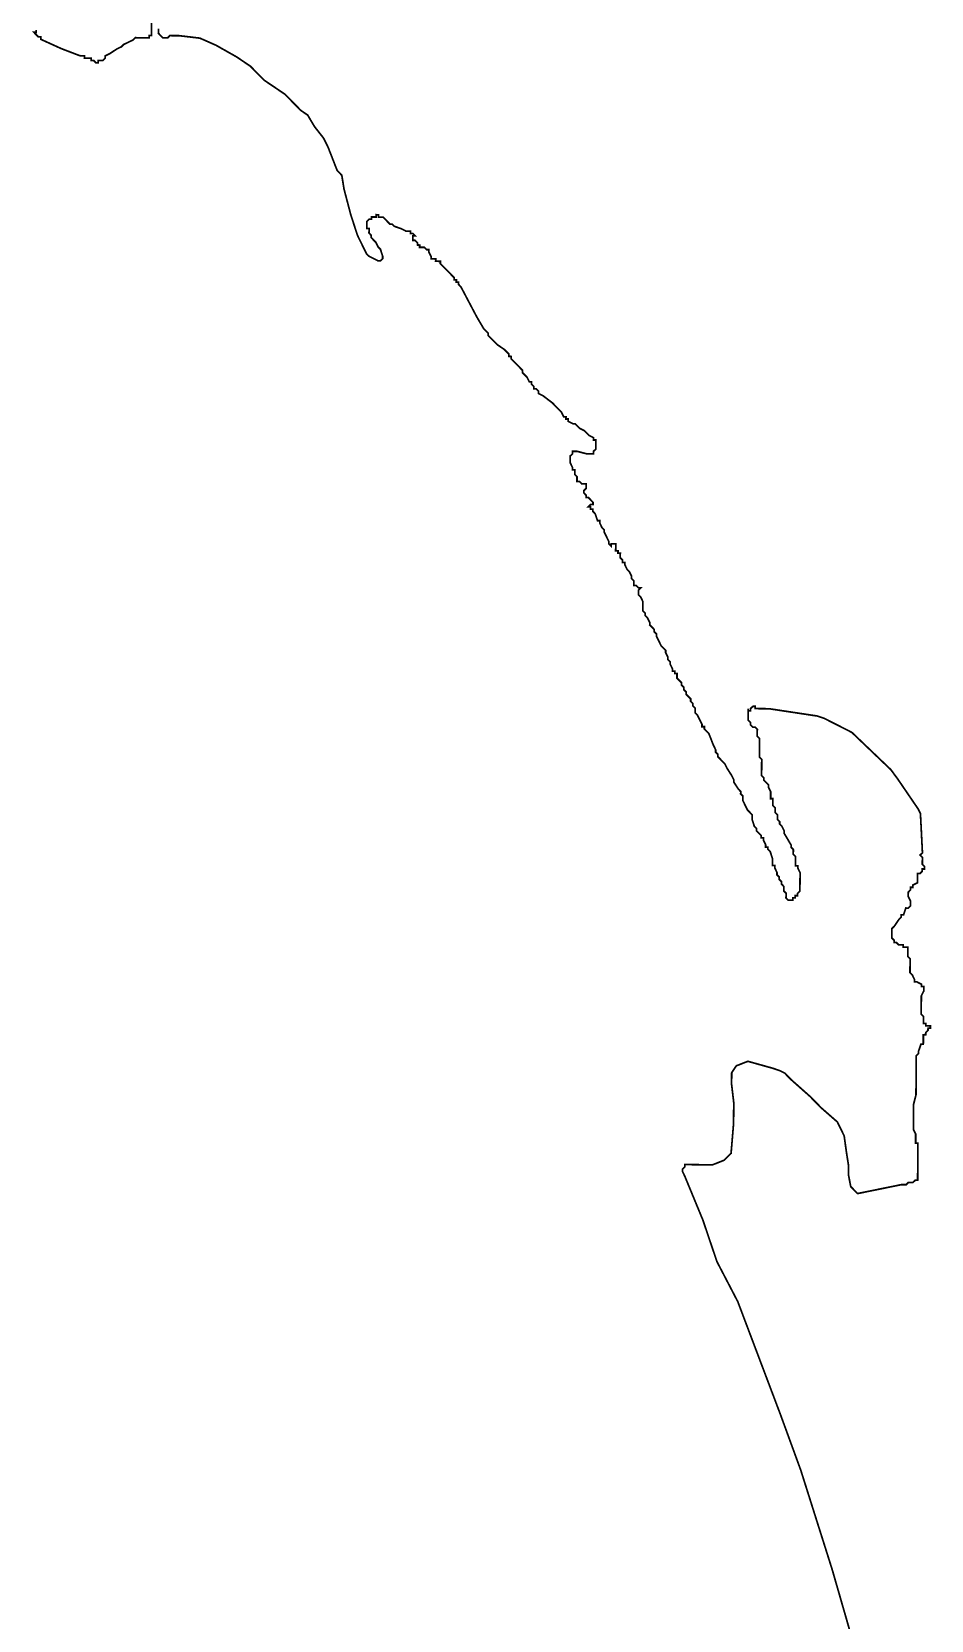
# Model space of a CAD drawing. Header units: metres. Extents: x 290190 to 339802, y 1811045 to 1991312.
# Drawn here: x 305783 to 307356, y 1935133 to 1937912 of the extents above; entities that cross this region are included whole.
import ezdxf

# ---------------------------------------------------------------- set-up
doc = ezdxf.new("R2010")
doc.units = ezdxf.units.M
doc.header["$MEASUREMENT"] = 0
doc.layers.add('HAZARDS LINE', color=1, linetype='Continuous')

msp = doc.modelspace()

# ---------------------------------------------------------------- linework, layer by layer
at = {"layer": 'HAZARDS LINE', "lineweight": 18}
for points in [[(305993.1, 1937970.1, 3.02, 3.02, 0), (305992.6, 1937905.5, 3.02, 3.02, 0), (305988.6, 1937905.6, 3.02, 3.02, 0), (305988.5, 1937901.5, 3.02, 3.02, 0), (305964.3, 1937901.7, 3.02, 3.02, 0), (305960.3, 1937897.7, 3.02, 3.02, 0), (305952.2, 1937893.7, 3.02, 3.02, 0), (305944.1, 1937889.8, 3.02, 3.02, 0), (305940, 1937885.8, 3.02, 3.02, 0), (305931.9, 1937881.8, 3.02, 3.02, 0), (305919.8, 1937873.8, 3.02, 3.02, 0), (305911.7, 1937869.8, 3.02, 3.02, 0), (305911.6, 1937865.8, 3.02, 3.02, 0), (305907.6, 1937861.8, 3.02, 3.02, 0), (305899.5, 1937861.9, 3.02, 3.02, 0), (305899.5, 1937857.8, 3.02, 3.02, 0), (305895.5, 1937857.9, 3.02, 3.02, 0), (305891.4, 1937861.9, 3.02, 3.02, 0), (305887.4, 1937862, 3.02, 3.02, 0), (305887.4, 1937866, 3.02, 3.02, 0), (305875.3, 1937866.1, 3.02, 3.02, 0), (305875.4, 1937870.1, 3.02, 3.02, 0), (305867.3, 1937870.2, 3.02, 3.02, 0), (305835.1, 1937882.5, 3.02, 3.02, 0), (305799, 1937898.9, 3.02, 3.02, 0), (305799, 1937903, 3.02, 3.02, 0), (305795, 1937903, 3.02, 3.02, 0), (305791, 1937907, 3.02, 3.02, 0), (305787, 1937911.1, 3.02, 3.02, 0), (305791, 1937911.1, 3.02, 3.02, 0), (305791, 1937915.1, 3.02, 3.02, 0)], [(307226.1, 1935072.2, 3.02, 3.02, 0), (307183.1, 1935221.6, 3.02, 3.02, 0), (307128.2, 1935395.3, 3.02, 3.02, 0), (307092.8, 1935492.3, 3.02, 3.02, 0), (307018, 1935690.3, 3.02, 3.02, 0), (306981.6, 1935760.2, 3.02, 3.02, 0), (306957, 1935833, 3.02, 3.02, 0), (306925.3, 1935909.8, 3.02, 3.02, 0), (306921.4, 1935917.9, 3.02, 3.02, 0), (306921.4, 1935922, 3.02, 3.02, 0), (306925.4, 1935926, 3.02, 3.02, 0), (306925.5, 1935930, 3.02, 3.02, 0), (306973.9, 1935929.6, 3.02, 3.02, 0), (306994.1, 1935937.6, 3.02, 3.02, 0), (307006.3, 1935949.6, 3.02, 3.02, 0), (307010.7, 1936002, 3.02, 3.02, 0), (307011, 1936038.3, 3.02, 3.02, 0), (307007.2, 1936070.6, 3.02, 3.02, 0), (307007.4, 1936090.7, 3.02, 3.02, 0), (307015.5, 1936102.8, 3.02, 3.02, 0), (307035.7, 1936110.7, 3.02, 3.02, 0), (307080, 1936098.3, 3.02, 3.02, 0), (307092.1, 1936094.1, 3.02, 3.02, 0), (307100.1, 1936090, 3.02, 3.02, 0), (307112.1, 1936077.9, 3.02, 3.02, 0), (307144.2, 1936049.4, 3.02, 3.02, 0), (307164.2, 1936029.1, 3.02, 3.02, 0), (307192.2, 1936004.6, 3.02, 3.02, 0), (307204.1, 1935980.3, 3.02, 3.02, 0), (307208, 1935952.1, 3.02, 3.02, 0), (307211.8, 1935927.9, 3.02, 3.02, 0), (307211.7, 1935911.7, 3.02, 3.02, 0), (307215.6, 1935891.5, 3.02, 3.02, 0), (307227.6, 1935879.3, 3.02, 3.02, 0), (307304.3, 1935894.9, 3.02, 3.02, 0), (307312.4, 1935894.8, 3.02, 3.02, 0), (307316.5, 1935898.8, 3.02, 3.02, 0), (307324.5, 1935898.8, 3.02, 3.02, 0), (307328.6, 1935902.8, 3.02, 3.02, 0), (307332.6, 1935902.7, 3.02, 3.02, 0), (307333.1, 1935967.3, 3.02, 3.02, 0), (307329.1, 1935967.3, 3.02, 3.02, 0), (307329.2, 1935983.4, 3.02, 3.02, 0), (307325.2, 1935991.5, 3.02, 3.02, 0), (307325.6, 1936035.9, 3.02, 3.02, 0), (307329.7, 1936052, 3.02, 3.02, 0), (307330.2, 1936120.6, 3.02, 3.02, 0), (307334.3, 1936124.6, 3.02, 3.02, 0), (307334.3, 1936128.6, 3.02, 3.02, 0), (307338.4, 1936140.7, 3.02, 3.02, 0), (307342.5, 1936140.7, 3.02, 3.02, 0), (307342.6, 1936156.8, 3.02, 3.02, 0), (307346.6, 1936156.8, 3.02, 3.02, 0), (307346.7, 1936160.8, 3.02, 3.02, 0), (307350.7, 1936164.8, 3.02, 3.02, 0), (307350.8, 1936168.8, 3.02, 3.02, 0), (307354.8, 1936168.8, 3.02, 3.02, 0), (307354.8, 1936172.8, 3.02, 3.02, 0), (307346.8, 1936172.9, 3.02, 3.02, 0), (307346.8, 1936176.9, 3.02, 3.02, 0), (307342.8, 1936177, 3.02, 3.02, 0), (307342.8, 1936189.1, 3.02, 3.02, 0), (307338.8, 1936193.1, 3.02, 3.02, 0), (307339.1, 1936225.4, 3.02, 3.02, 0), (307343.2, 1936233.4, 3.02, 3.02, 0), (307343.2, 1936241.5, 3.02, 3.02, 0), (307339.2, 1936241.5, 3.02, 3.02, 0), (307339.2, 1936245.6, 3.02, 3.02, 0), (307331.2, 1936249.7, 3.02, 3.02, 0), (307327.2, 1936249.7, 3.02, 3.02, 0), (307327.2, 1936253.7, 3.02, 3.02, 0), (307323.2, 1936261.8, 3.02, 3.02, 0), (307319.2, 1936265.9, 3.02, 3.02, 0), (307319.4, 1936290.1, 3.02, 3.02, 0), (307315.4, 1936294.1, 3.02, 3.02, 0), (307315.5, 1936310.3, 3.02, 3.02, 0), (307307.5, 1936310.3, 3.02, 3.02, 0), (307307.5, 1936314.4, 3.02, 3.02, 0), (307299.4, 1936314.4, 3.02, 3.02, 0), (307295.4, 1936318.5, 3.02, 3.02, 0), (307291.4, 1936318.5, 3.02, 3.02, 0), (307291.4, 1936322.6, 3.02, 3.02, 0), (307287.4, 1936326.6, 3.02, 3.02, 0), (307287.5, 1936342.8, 3.02, 3.02, 0), (307291.6, 1936346.8, 3.02, 3.02, 0), (307299.8, 1936358.8, 3.02, 3.02, 0), (307303.8, 1936362.8, 3.02, 3.02, 0), (307303.9, 1936366.8, 3.02, 3.02, 0), (307307.9, 1936366.8, 3.02, 3.02, 0), (307312, 1936378.9, 3.02, 3.02, 0), (307316, 1936378.8, 3.02, 3.02, 0), (307320.1, 1936382.8, 3.02, 3.02, 0), (307320.2, 1936390.9, 3.02, 3.02, 0), (307316.2, 1936399, 3.02, 3.02, 0), (307316.3, 1936407.1, 3.02, 3.02, 0), (307320.3, 1936411.1, 3.02, 3.02, 0), (307320.4, 1936415.1, 3.02, 3.02, 0), (307324.4, 1936415.1, 3.02, 3.02, 0), (307324.4, 1936419.1, 3.02, 3.02, 0), (307332.5, 1936423.1, 3.02, 3.02, 0), (307332.6, 1936439.2, 3.02, 3.02, 0), (307336.7, 1936439.2, 3.02, 3.02, 0), (307340.7, 1936443.2, 3.02, 3.02, 0), (307340.8, 1936447.2, 3.02, 3.02, 0), (307344.8, 1936447.2, 3.02, 3.02, 0), (307344.8, 1936451.2, 3.02, 3.02, 0), (307340.8, 1936455.3, 3.02, 3.02, 0), (307340.9, 1936467.4, 3.02, 3.02, 0), (307336.9, 1936471.5, 3.02, 3.02, 0), (307341, 1936475.5, 3.02, 3.02, 0), (307337.5, 1936544.1, 3.02, 3.02, 0), (307333.5, 1936552.2, 3.02, 3.02, 0), (307297.6, 1936604.9, 3.02, 3.02, 0), (307285.6, 1936621.1, 3.02, 3.02, 0), (307217.5, 1936686.2, 3.02, 3.02, 0), (307169.3, 1936710.7, 3.02, 3.02, 0), (307157.3, 1936714.8, 3.02, 3.02, 0), (307072.7, 1936727.6, 3.02, 3.02, 0), (307048.5, 1936727.8, 3.02, 3.02, 0), (307048.5, 1936731.8, 3.02, 3.02, 0), (307044.5, 1936731.8, 3.02, 3.02, 0), (307040.4, 1936727.8, 3.02, 3.02, 0), (307040.4, 1936723.8, 3.02, 3.02, 0), (307036.3, 1936723.8, 3.02, 3.02, 0), (307036.4, 1936727.9, 3.02, 3.02, 0), (307036.3, 1936723.8, 3.02, 3.02, 0), (307036.2, 1936707.7, 3.02, 3.02, 0), (307040.2, 1936703.6, 3.02, 3.02, 0), (307040.2, 1936699.6, 3.02, 3.02, 0), (307044.2, 1936695.5, 3.02, 3.02, 0), (307048.2, 1936695.5, 3.02, 3.02, 0), (307052.2, 1936691.4, 3.02, 3.02, 0), (307052.1, 1936679.3, 3.02, 3.02, 0), (307056.1, 1936675.3, 3.02, 3.02, 0), (307055.9, 1936643, 3.02, 3.02, 0), (307059.9, 1936638.9, 3.02, 3.02, 0), (307059.7, 1936610.7, 3.02, 3.02, 0), (307063.7, 1936606.6, 3.02, 3.02, 0), (307063.6, 1936602.6, 3.02, 3.02, 0), (307067.6, 1936598.5, 3.02, 3.02, 0), (307071.7, 1936594.5, 3.02, 3.02, 0), (307071.6, 1936590.4, 3.02, 3.02, 0), (307075.6, 1936582.3, 3.02, 3.02, 0), (307075.5, 1936570.2, 3.02, 3.02, 0), (307079.5, 1936570.2, 3.02, 3.02, 0), (307079.4, 1936558.1, 3.02, 3.02, 0), (307083.4, 1936554.1, 3.02, 3.02, 0), (307083.4, 1936546, 3.02, 3.02, 0), (307087.4, 1936541.9, 3.02, 3.02, 0), (307087.3, 1936533.9, 3.02, 3.02, 0), (307091.3, 1936529.8, 3.02, 3.02, 0), (307091.3, 1936525.8, 3.02, 3.02, 0), (307095.3, 1936521.7, 3.02, 3.02, 0), (307099.3, 1936513.6, 3.02, 3.02, 0), (307099.2, 1936509.6, 3.02, 3.02, 0), (307111.2, 1936489.3, 3.02, 3.02, 0), (307111.2, 1936485.3, 3.02, 3.02, 0), (307115.2, 1936481.2, 3.02, 3.02, 0), (307115.1, 1936473.1, 3.02, 3.02, 0), (307119.1, 1936469.1, 3.02, 3.02, 0), (307119, 1936452.9, 3.02, 3.02, 0), (307123, 1936452.9, 3.02, 3.02, 0), (307123, 1936448.9, 3.02, 3.02, 0), (307127, 1936440.8, 3.02, 3.02, 0), (307126.7, 1936408.5, 3.02, 3.02, 0), (307122.6, 1936404.5, 3.02, 3.02, 0), (307122.6, 1936400.5, 3.02, 3.02, 0), (307118.6, 1936400.5, 3.02, 3.02, 0), (307118.6, 1936396.5, 3.02, 3.02, 0), (307114.5, 1936396.5, 3.02, 3.02, 0), (307114.5, 1936392.5, 3.02, 3.02, 0), (307106.4, 1936392.5, 3.02, 3.02, 0), (307102.4, 1936396.6, 3.02, 3.02, 0), (307102.5, 1936404.7, 3.02, 3.02, 0), (307098.5, 1936408.7, 3.02, 3.02, 0), (307098.5, 1936416.8, 3.02, 3.02, 0), (307094.5, 1936420.9, 3.02, 3.02, 0), (307094.6, 1936424.9, 3.02, 3.02, 0), (307090.6, 1936429, 3.02, 3.02, 0), (307090.6, 1936433, 3.02, 3.02, 0), (307086.6, 1936437, 3.02, 3.02, 0), (307086.6, 1936441.1, 3.02, 3.02, 0), (307082.7, 1936449.2, 3.02, 3.02, 0), (307082.7, 1936453.2, 3.02, 3.02, 0), (307078.7, 1936453.2, 3.02, 3.02, 0), (307078.7, 1936465.3, 3.02, 3.02, 0), (307074.8, 1936477.5, 3.02, 3.02, 0), (307070.8, 1936481.5, 3.02, 3.02, 0), (307070.8, 1936485.6, 3.02, 3.02, 0), (307066.8, 1936485.6, 3.02, 3.02, 0), (307066.8, 1936489.6, 3.02, 3.02, 0), (307062.9, 1936497.7, 3.02, 3.02, 0), (307062.9, 1936501.8, 3.02, 3.02, 0), (307058.9, 1936501.8, 3.02, 3.02, 0), (307058.9, 1936505.8, 3.02, 3.02, 0), (307050.9, 1936514, 3.02, 3.02, 0), (307050.9, 1936518, 3.02, 3.02, 0), (307046.9, 1936522.1, 3.02, 3.02, 0), (307043, 1936534.2, 3.02, 3.02, 0), (307043, 1936542.3, 3.02, 3.02, 0), (307035, 1936550.4, 3.02, 3.02, 0), (307027.1, 1936566.6, 3.02, 3.02, 0), (307027.1, 1936574.6, 3.02, 3.02, 0), (307023.1, 1936578.7, 3.02, 3.02, 0), (307023.2, 1936582.7, 3.02, 3.02, 0), (307019.2, 1936586.8, 3.02, 3.02, 0), (307011.2, 1936599, 3.02, 3.02, 0), (307011.2, 1936603, 3.02, 3.02, 0), (307007.2, 1936611.1, 3.02, 3.02, 0), (306999.3, 1936623.3, 3.02, 3.02, 0), (306995.3, 1936631.4, 3.02, 3.02, 0), (306991.3, 1936635.4, 3.02, 3.02, 0), (306987.3, 1936639.5, 3.02, 3.02, 0), (306983.3, 1936643.6, 3.02, 3.02, 0), (306983.3, 1936647.6, 3.02, 3.02, 0), (306979.3, 1936651.6, 3.02, 3.02, 0), (306979.4, 1936655.7, 3.02, 3.02, 0), (306975.4, 1936663.8, 3.02, 3.02, 0), (306967.5, 1936684, 3.02, 3.02, 0), (306959.5, 1936692.1, 3.02, 3.02, 0), (306959.5, 1936696.2, 3.02, 3.02, 0), (306955.5, 1936696.2, 3.02, 3.02, 0), (306955.5, 1936700.2, 3.02, 3.02, 0), (306947.5, 1936716.4, 3.02, 3.02, 0), (306943.5, 1936720.5, 3.02, 3.02, 0), (306943.6, 1936728.6, 3.02, 3.02, 0), (306939.6, 1936732.6, 3.02, 3.02, 0), (306939.6, 1936736.7, 3.02, 3.02, 0), (306935.6, 1936740.7, 3.02, 3.02, 0), (306935.7, 1936744.8, 3.02, 3.02, 0), (306931.7, 1936748.8, 3.02, 3.02, 0), (306927.7, 1936752.9, 3.02, 3.02, 0), (306927.7, 1936756.9, 3.02, 3.02, 0), (306923.7, 1936761, 3.02, 3.02, 0), (306923.7, 1936765, 3.02, 3.02, 0), (306919.7, 1936769.1, 3.02, 3.02, 0), (306919.7, 1936773.1, 3.02, 3.02, 0), (306915.7, 1936777.2, 3.02, 3.02, 0), (306911.7, 1936781.2, 3.02, 3.02, 0), (306911.8, 1936789.3, 3.02, 3.02, 0), (306907.8, 1936789.3, 3.02, 3.02, 0), (306907.8, 1936793.4, 3.02, 3.02, 0), (306903.8, 1936793.4, 3.02, 3.02, 0), (306903.8, 1936797.4, 3.02, 3.02, 0), (306899.8, 1936805.5, 3.02, 3.02, 0), (306899.9, 1936809.6, 3.02, 3.02, 0), (306895.8, 1936813.6, 3.02, 3.02, 0), (306895.9, 1936817.7, 3.02, 3.02, 0), (306891.9, 1936825.8, 3.02, 3.02, 0), (306891.9, 1936829.8, 3.02, 3.02, 0), (306883.9, 1936837.9, 3.02, 3.02, 0), (306880, 1936846, 3.02, 3.02, 0), (306876, 1936854.1, 3.02, 3.02, 0), (306876, 1936858.2, 3.02, 3.02, 0), (306872, 1936862.2, 3.02, 3.02, 0), (306872, 1936866.2, 3.02, 3.02, 0), (306868, 1936870.3, 3.02, 3.02, 0), (306864, 1936874.4, 3.02, 3.02, 0), (306864.1, 1936878.4, 3.02, 3.02, 0), (306860.1, 1936886.5, 3.02, 3.02, 0), (306856.1, 1936890.6, 3.02, 3.02, 0), (306856.1, 1936894.6, 3.02, 3.02, 0), (306852.1, 1936898.7, 3.02, 3.02, 0), (306852.2, 1936914.8, 3.02, 3.02, 0), (306848.3, 1936922.9, 3.02, 3.02, 0), (306844.3, 1936927, 3.02, 3.02, 0), (306844.3, 1936935, 3.02, 3.02, 0), (306848.4, 1936939, 3.02, 3.02, 0), (306844.4, 1936939.1, 3.02, 3.02, 0), (306840.4, 1936943.1, 3.02, 3.02, 0), (306836.3, 1936943.2, 3.02, 3.02, 0), (306836.4, 1936951.2, 3.02, 3.02, 0), (306832.4, 1936955.3, 3.02, 3.02, 0), (306832.4, 1936959.3, 3.02, 3.02, 0), (306828.4, 1936967.4, 3.02, 3.02, 0), (306824.4, 1936971.5, 3.02, 3.02, 0), (306820.5, 1936979.6, 3.02, 3.02, 0), (306820.5, 1936983.6, 3.02, 3.02, 0), (306816.5, 1936983.6, 3.02, 3.02, 0), (306816.5, 1936987.7, 3.02, 3.02, 0), (306812.5, 1936991.7, 3.02, 3.02, 0), (306812.6, 1936999.8, 3.02, 3.02, 0), (306808.5, 1936999.8, 3.02, 3.02, 0), (306808.6, 1937003.9, 3.02, 3.02, 0), (306804.5, 1937003.9, 3.02, 3.02, 0), (306804.6, 1937016, 3.02, 3.02, 0), (306796.5, 1937016.1, 3.02, 3.02, 0), (306796.5, 1937012, 3.02, 3.02, 0), (306792.5, 1937016.1, 3.02, 3.02, 0), (306792.5, 1937020.1, 3.02, 3.02, 0), (306788.6, 1937028.2, 3.02, 3.02, 0), (306784.6, 1937036.3, 3.02, 3.02, 0), (306784.6, 1937040.4, 3.02, 3.02, 0), (306780.6, 1937044.4, 3.02, 3.02, 0), (306776.7, 1937052.5, 3.02, 3.02, 0), (306776.7, 1937056.6, 3.02, 3.02, 0), (306772.7, 1937056.6, 3.02, 3.02, 0), (306768.7, 1937068.7, 3.02, 3.02, 0), (306764.7, 1937072.8, 3.02, 3.02, 0), (306764.7, 1937076.8, 3.02, 3.02, 0), (306760.7, 1937076.8, 3.02, 3.02, 0), (306760.7, 1937080.9, 3.02, 3.02, 0), (306756.7, 1937080.9, 3.02, 3.02, 0), (306760.8, 1937084.9, 3.02, 3.02, 0), (306764.8, 1937084.9, 3.02, 3.02, 0), (306764.8, 1937088.9, 3.02, 3.02, 0), (306756.8, 1937097, 3.02, 3.02, 0), (306752.8, 1937097.1, 3.02, 3.02, 0), (306752.8, 1937101.1, 3.02, 3.02, 0), (306748.8, 1937105.2, 3.02, 3.02, 0), (306748.9, 1937109.2, 3.02, 3.02, 0), (306752.9, 1937113.2, 3.02, 3.02, 0), (306753, 1937121.3, 3.02, 3.02, 0), (306744.9, 1937121.3, 3.02, 3.02, 0), (306740.9, 1937125.4, 3.02, 3.02, 0), (306736.9, 1937125.4, 3.02, 3.02, 0), (306736.9, 1937133.5, 3.02, 3.02, 0), (306732.9, 1937137.6, 3.02, 3.02, 0), (306733, 1937145.6, 3.02, 3.02, 0), (306729, 1937145.7, 3.02, 3.02, 0), (306729, 1937149.7, 3.02, 3.02, 0), (306725, 1937157.8, 3.02, 3.02, 0), (306725.1, 1937169.9, 3.02, 3.02, 0), (306729.2, 1937173.9, 3.02, 3.02, 0), (306729.2, 1937177.9, 3.02, 3.02, 0), (306737.3, 1937177.9, 3.02, 3.02, 0), (306753.4, 1937173.7, 3.02, 3.02, 0), (306765.5, 1937173.6, 3.02, 3.02, 0), (306765.5, 1937177.7, 3.02, 3.02, 0), (306769.6, 1937181.7, 3.02, 3.02, 0), (306769.7, 1937197.8, 3.02, 3.02, 0), (306765.7, 1937197.8, 3.02, 3.02, 0), (306765.7, 1937201.9, 3.02, 3.02, 0), (306757.7, 1937205.9, 3.02, 3.02, 0), (306753.6, 1937210, 3.02, 3.02, 0), (306749.6, 1937214.1, 3.02, 3.02, 0), (306741.6, 1937218.2, 3.02, 3.02, 0), (306737.6, 1937222.2, 3.02, 3.02, 0), (306733.6, 1937226.3, 3.02, 3.02, 0), (306729.6, 1937226.3, 3.02, 3.02, 0), (306721.5, 1937230.4, 3.02, 3.02, 0), (306721.6, 1937234.5, 3.02, 3.02, 0), (306717.5, 1937234.5, 3.02, 3.02, 0), (306717.6, 1937238.5, 3.02, 3.02, 0), (306713.5, 1937238.5, 3.02, 3.02, 0), (306709.6, 1937246.6, 3.02, 3.02, 0), (306701.6, 1937254.8, 3.02, 3.02, 0), (306697.6, 1937258.8, 3.02, 3.02, 0), (306693.6, 1937262.9, 3.02, 3.02, 0), (306677.5, 1937275.1, 3.02, 3.02, 0), (306669.5, 1937279.2, 3.02, 3.02, 0), (306669.5, 1937283.3, 3.02, 3.02, 0), (306665.5, 1937287.3, 3.02, 3.02, 0), (306661.5, 1937287.3, 3.02, 3.02, 0), (306661.5, 1937291.4, 3.02, 3.02, 0), (306657.5, 1937295.4, 3.02, 3.02, 0), (306657.5, 1937299.5, 3.02, 3.02, 0), (306653.5, 1937299.5, 3.02, 3.02, 0), (306649.5, 1937307.6, 3.02, 3.02, 0), (306641.5, 1937315.7, 3.02, 3.02, 0), (306641.5, 1937319.8, 3.02, 3.02, 0), (306637.5, 1937323.8, 3.02, 3.02, 0), (306633.5, 1937327.9, 3.02, 3.02, 0), (306621.5, 1937340.1, 3.02, 3.02, 0), (306621.6, 1937344.1, 3.02, 3.02, 0), (306617.5, 1937344.2, 3.02, 3.02, 0), (306617.6, 1937348.2, 3.02, 3.02, 0), (306609.6, 1937356.3, 3.02, 3.02, 0), (306597.5, 1937364.5, 3.02, 3.02, 0), (306593.5, 1937368.5, 3.02, 3.02, 0), (306585.5, 1937376.7, 3.02, 3.02, 0), (306581.5, 1937380.7, 3.02, 3.02, 0), (306581.5, 1937384.8, 3.02, 3.02, 0), (306577.5, 1937388.8, 3.02, 3.02, 0), (306573.5, 1937392.9, 3.02, 3.02, 0), (306561.6, 1937413.1, 3.02, 3.02, 0), (306533.8, 1937465.8, 3.02, 3.02, 0), (306529.8, 1937469.9, 3.02, 3.02, 0), (306529.8, 1937473.9, 3.02, 3.02, 0), (306525.8, 1937473.9, 3.02, 3.02, 0), (306525.8, 1937478, 3.02, 3.02, 0), (306521.8, 1937478, 3.02, 3.02, 0), (306521.8, 1937482, 3.02, 3.02, 0), (306513.8, 1937490.2, 3.02, 3.02, 0), (306509.8, 1937494.2, 3.02, 3.02, 0), (306505.8, 1937498.3, 3.02, 3.02, 0), (306501.8, 1937502.3, 3.02, 3.02, 0), (306497.8, 1937506.4, 3.02, 3.02, 0), (306497.8, 1937510.4, 3.02, 3.02, 0), (306489.7, 1937510.5, 3.02, 3.02, 0), (306489.8, 1937514.5, 3.02, 3.02, 0), (306481.7, 1937514.6, 3.02, 3.02, 0), (306481.7, 1937518.6, 3.02, 3.02, 0), (306477.8, 1937526.7, 3.02, 3.02, 0), (306477.8, 1937530.8, 3.02, 3.02, 0), (306473.8, 1937530.8, 3.02, 3.02, 0), (306469.7, 1937534.9, 3.02, 3.02, 0), (306461.7, 1937534.9, 3.02, 3.02, 0), (306461.7, 1937538.9, 3.02, 3.02, 0), (306457.7, 1937539, 3.02, 3.02, 0), (306457.7, 1937543, 3.02, 3.02, 0), (306453.7, 1937547.1, 3.02, 3.02, 0), (306449.7, 1937547.1, 3.02, 3.02, 0), (306449.7, 1937555.2, 3.02, 3.02, 0), (306453.8, 1937555.1, 3.02, 3.02, 0), (306449.8, 1937559.2, 3.02, 3.02, 0), (306445.7, 1937559.2, 3.02, 3.02, 0), (306445.8, 1937563.3, 3.02, 3.02, 0), (306437.7, 1937563.3, 3.02, 3.02, 0), (306429.7, 1937567.4, 3.02, 3.02, 0), (306417.6, 1937571.6, 3.02, 3.02, 0), (306413.6, 1937575.6, 3.02, 3.02, 0), (306409.6, 1937575.6, 3.02, 3.02, 0), (306405.6, 1937579.7, 3.02, 3.02, 0), (306401.6, 1937583.8, 3.02, 3.02, 0), (306397.6, 1937587.8, 3.02, 3.02, 0), (306389.5, 1937587.9, 3.02, 3.02, 0), (306389.5, 1937591.9, 3.02, 3.02, 0), (306385.5, 1937592, 3.02, 3.02, 0), (306385.5, 1937587.9, 3.02, 3.02, 0), (306377.4, 1937588, 3.02, 3.02, 0), (306377.4, 1937584, 3.02, 3.02, 0), (306373.3, 1937584, 3.02, 3.02, 0), (306369.3, 1937580, 3.02, 3.02, 0), (306369.2, 1937567.9, 3.02, 3.02, 0), (306373.2, 1937567.9, 3.02, 3.02, 0), (306373.1, 1937559.8, 3.02, 3.02, 0), (306377.1, 1937555.7, 3.02, 3.02, 0), (306377.1, 1937551.7, 3.02, 3.02, 0), (306385.1, 1937543.6, 3.02, 3.02, 0), (306389.1, 1937535.5, 3.02, 3.02, 0), (306393.1, 1937531.4, 3.02, 3.02, 0), (306397, 1937519.3, 3.02, 3.02, 0), (306397, 1937515.2, 3.02, 3.02, 0), (306392.9, 1937511.2, 3.02, 3.02, 0), (306388.9, 1937511.3, 3.02, 3.02, 0), (306372.8, 1937519.5, 3.02, 3.02, 0), (306368.8, 1937523.5, 3.02, 3.02, 0), (306352.9, 1937555.9, 3.02, 3.02, 0), (306341.1, 1937592.3, 3.02, 3.02, 0), (306329.4, 1937636.8, 3.02, 3.02, 0), (306325.5, 1937661, 3.02, 3.02, 0), (306317.5, 1937669.1, 3.02, 3.02, 0), (306301.7, 1937709.6, 3.02, 3.02, 0), (306293.7, 1937725.8, 3.02, 3.02, 0), (306277.8, 1937746.1, 3.02, 3.02, 0), (306265.8, 1937766.3, 3.02, 3.02, 0), (306253.8, 1937774.5, 3.02, 3.02, 0), (306241.8, 1937786.7, 3.02, 3.02, 0), (306225.8, 1937802.9, 3.02, 3.02, 0), (306189.6, 1937827.4, 3.02, 3.02, 0), (306165.6, 1937851.8, 3.02, 3.02, 0), (306141.5, 1937868.1, 3.02, 3.02, 0), (306105.4, 1937888.5, 3.02, 3.02, 0), (306077.3, 1937900.9, 3.02, 3.02, 0), (306041, 1937905.2, 3.02, 3.02, 0), (306024.9, 1937905.3, 3.02, 3.02, 0), (306020.8, 1937901.3, 3.02, 3.02, 0), (306012.7, 1937901.3, 3.02, 3.02, 0), (306004.7, 1937909.5, 3.02, 3.02, 0), (306004.8, 1937917.5, 3.02, 3.02, 0)]]:
    msp.add_lwpolyline(points, format="xyseb", dxfattribs=at)

doc.saveas('drawing.dxf')
